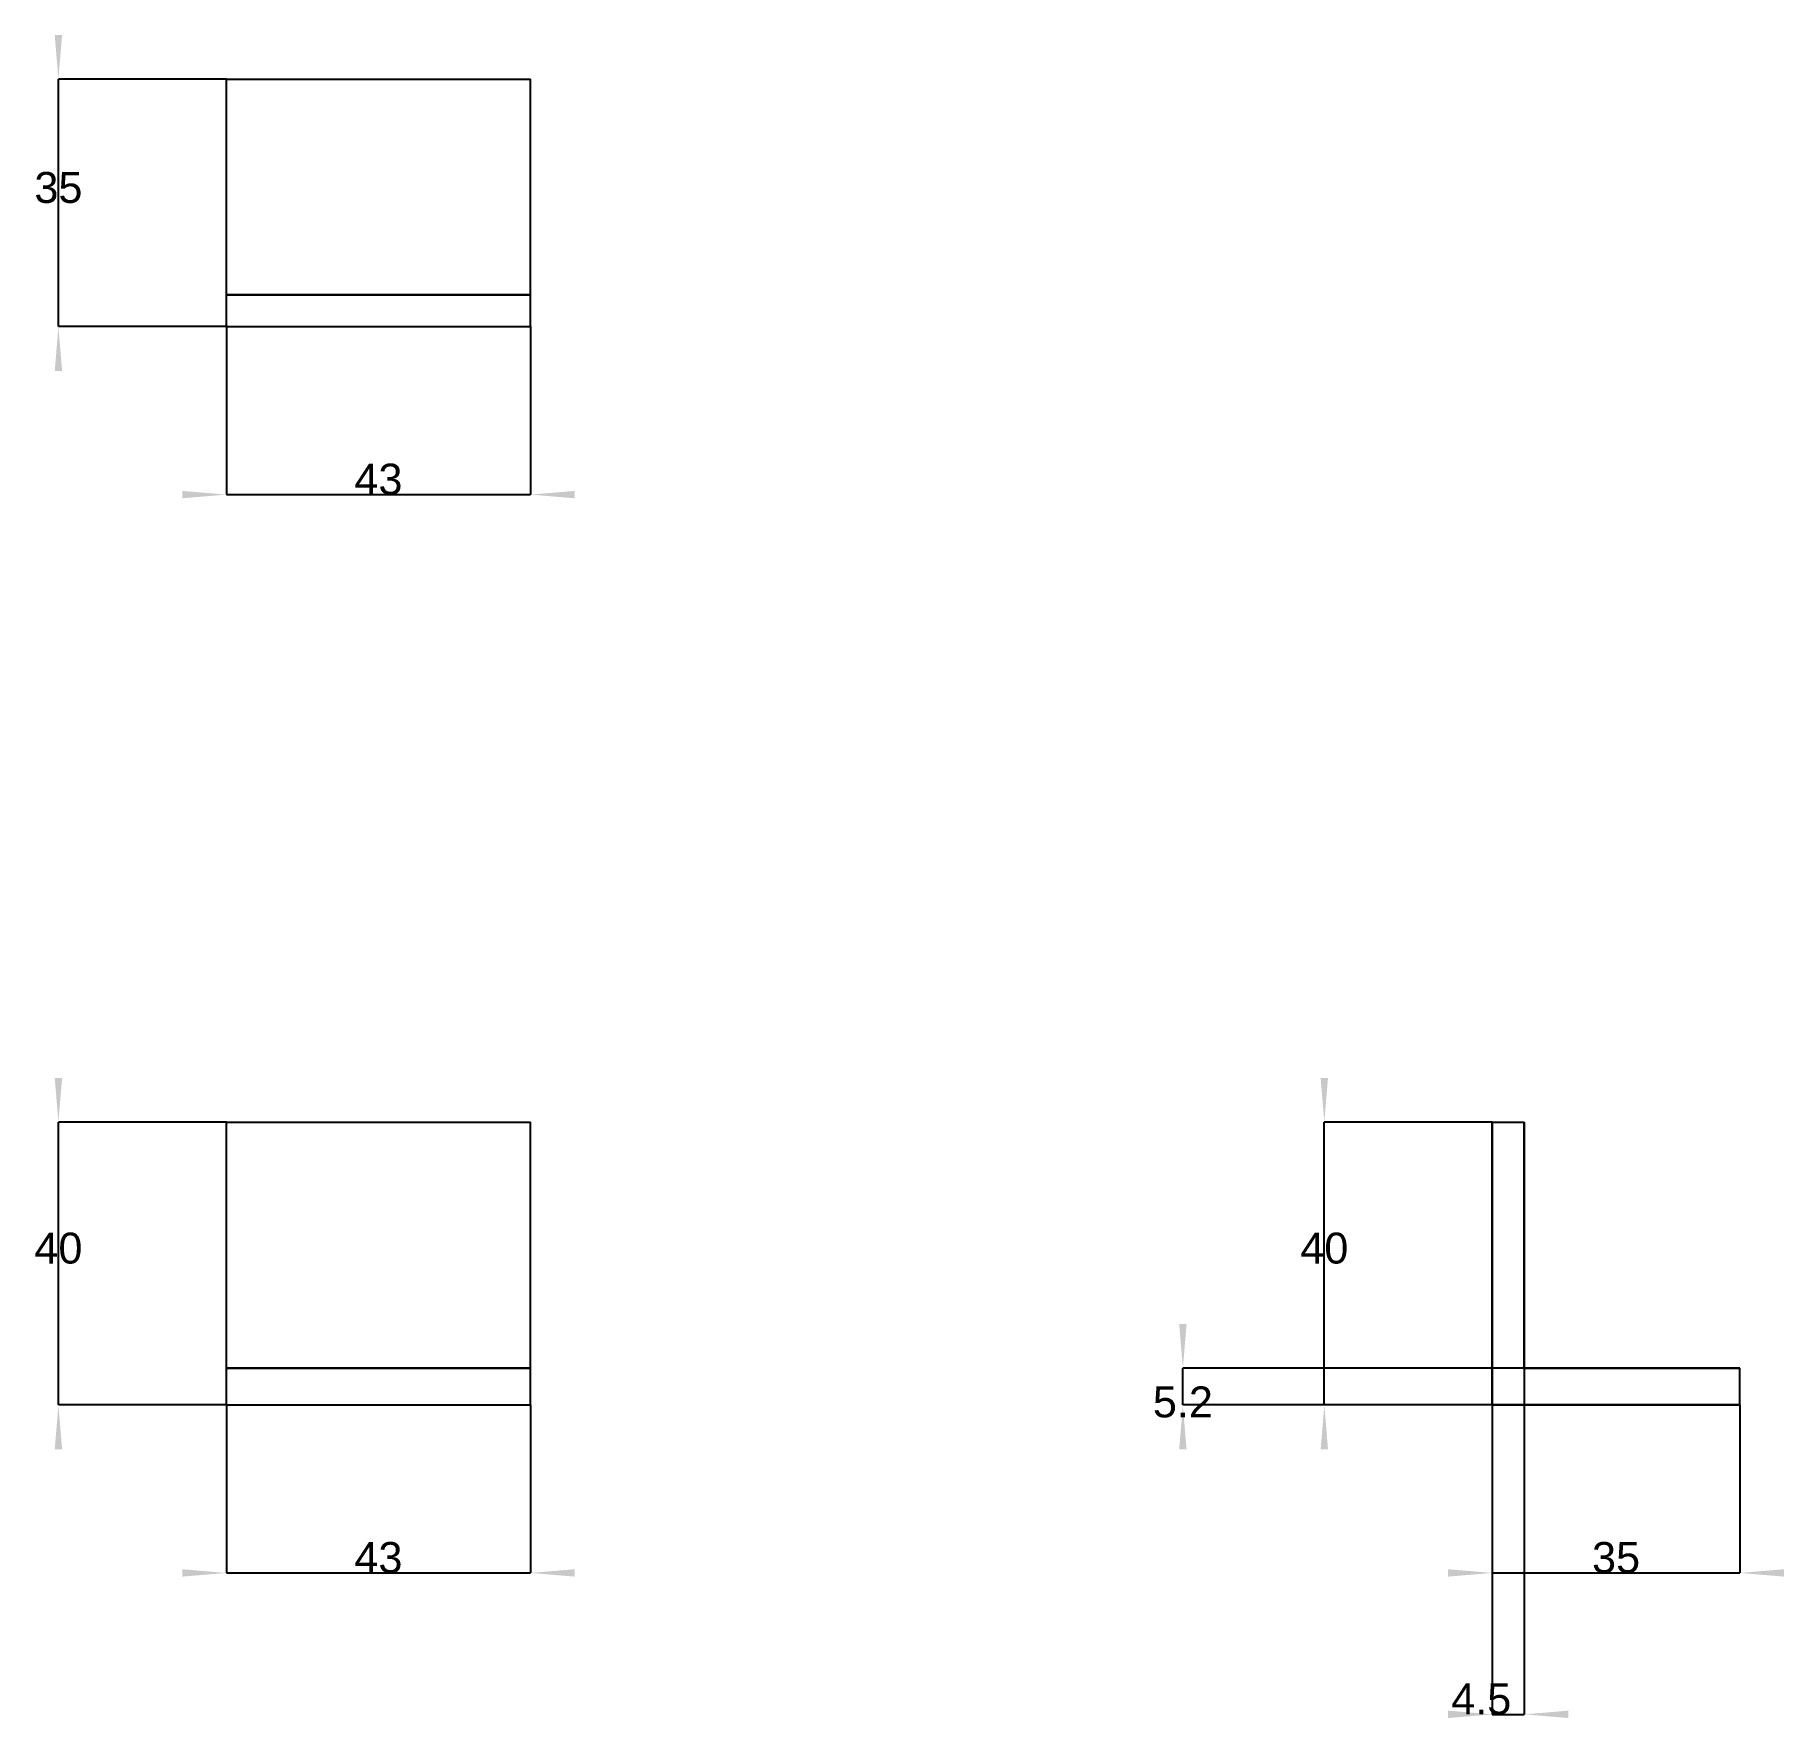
# Model space of a CAD drawing. Header units: millimetres. Extents: x 141 to 339, y 33 to 224.
import ezdxf
from ezdxf.enums import TextEntityAlignment as Align

# ---------------------------------------------------------------- set-up
doc = ezdxf.new("R2010")
doc.units = ezdxf.units.MM
doc.layers.get('0').update_dxf_attribs({"linetype": 'CONTINUOUS'})
for name, color, linetype in [('D', 7, 'CONTINUOUS'), ('D001', 7, 'CONTINUOUS'), ('D002', 7, 'CONTINUOUS'), ('D003', 7, 'CONTINUOUS'), ('D004', 7, 'CONTINUOUS'), ('D005', 7, 'CONTINUOUS'), ('D006', 7, 'CONTINUOUS'), ('D007', 7, 'CONTINUOUS'), ('Front', 7, 'CONTINUOUS'), ('Right', 7, 'CONTINUOUS'), ('Top', 7, 'CONTINUOUS')]:
    doc.layers.add(name, color=color, linetype=linetype)
doc.styles.get("Standard").update_dxf_attribs({"font": 'arial.ttf'})
doc.dimstyles.get("Standard").update_dxf_attribs({"dimscale": 0, "dimtxt": 2.5, "dimasz": 2.5, "dimexe": 1.25, "dimexo": 0.625, "dimtad": 1, "dimtxsty": 'STANDARD', "dimcen": 2.5, "dimazin": 3, "dimtfac": 1, "dimtmove": 0, "dimatfit": 3})

# ---------------------------------------------------------------- blocks, each defined once
blk = doc.blocks.new('*D')
at = {"color": 0}
for points in [[(157.8, 49.5833), (157.8, 50.4167), (162.8, 50)], [(202.2, 49.5833), (202.2, 50.4167), (197.2, 50)]]:
    blk.add_solid(points, dxfattribs=at)
at = {"layer": 'D'}
for p, q in [((162.8, 69), (162.8, 50)), ((197.2, 69), (197.2, 50)), ((162.8, 50), (197.2, 50))]:
    blk.add_line(p, q, dxfattribs=at)
blk.add_text('43', height=3.5, dxfattribs=at).set_placement((180, 50), align=Align.CENTER)
blk = doc.blocks.new('*D001')
at = {"color": 0}
for points in [[(143.383, 106), (144.217, 106), (143.8, 101)], [(143.383, 64), (144.217, 64), (143.8, 69)]]:
    blk.add_solid(points, dxfattribs=at)
at = {"layer": 'D001'}
for p, q in [((162.8, 101), (143.8, 101)), ((143.8, 69), (143.8, 101)), ((162.8, 69), (143.8, 69))]:
    blk.add_line(p, q, dxfattribs=at)
blk.add_text('40', height=3.5, dxfattribs=at).set_placement((143.8, 85), align=Align.CENTER)
blk = doc.blocks.new('*D002')
at = {"color": 0}
for points in [[(157.8, 171.583), (157.8, 172.417), (162.8, 172)], [(202.2, 171.583), (202.2, 172.417), (197.2, 172)]]:
    blk.add_solid(points, dxfattribs=at)
at = {"layer": 'D002'}
for p, q in [((162.8, 191), (162.8, 172)), ((197.2, 191), (197.2, 172)), ((162.8, 172), (197.2, 172))]:
    blk.add_line(p, q, dxfattribs=at)
blk.add_text('43', height=3.5, dxfattribs=at).set_placement((180, 172), align=Align.CENTER)
blk = doc.blocks.new('*D003')
at = {"color": 0}
for points in [[(143.383, 224), (144.217, 224), (143.8, 219)], [(143.383, 186), (144.217, 186), (143.8, 191)]]:
    blk.add_solid(points, dxfattribs=at)
at = {"layer": 'D003'}
for p, q in [((162.8, 219), (143.8, 219)), ((143.8, 191), (143.8, 219)), ((162.8, 191), (143.8, 191))]:
    blk.add_line(p, q, dxfattribs=at)
blk.add_text('35', height=3.5, dxfattribs=at).set_placement((143.8, 205), align=Align.CENTER)
blk = doc.blocks.new('*D004')
at = {"color": 0}
for points in [[(301, 49.5833), (301, 50.4167), (306, 50)], [(339, 49.5833), (339, 50.4167), (334, 50)]]:
    blk.add_solid(points, dxfattribs=at)
at = {"layer": 'D004'}
for p, q in [((306, 69), (306, 50)), ((334, 69), (334, 50)), ((306, 50), (334, 50))]:
    blk.add_line(p, q, dxfattribs=at)
blk.add_text('35', height=3.5, dxfattribs=at).set_placement((320, 50), align=Align.CENTER)
blk = doc.blocks.new('*D005')
at = {"color": 0}
for points in [[(286.583, 106), (287.417, 106), (287, 101)], [(286.583, 64), (287.417, 64), (287, 69)]]:
    blk.add_solid(points, dxfattribs=at)
at = {"layer": 'D005'}
for p, q in [((306, 101), (287, 101)), ((287, 69), (287, 101)), ((306, 69), (287, 69))]:
    blk.add_line(p, q, dxfattribs=at)
blk.add_text('40', height=3.5, dxfattribs=at).set_placement((287, 85), align=Align.CENTER)
blk = doc.blocks.new('*D006')
at = {"color": 0}
for points in [[(270.583, 78.16), (271.417, 78.16), (271, 73.16)], [(270.583, 64), (271.417, 64), (271, 69)]]:
    blk.add_solid(points, dxfattribs=at)
at = {"layer": 'D006'}
for p, q in [((334, 73.16), (271, 73.16)), ((271, 69), (271, 73.16)), ((334, 69), (271, 69))]:
    blk.add_line(p, q, dxfattribs=at)
blk.add_text('5.2', height=3.5, dxfattribs=at).set_placement((271, 67.6), align=Align.CENTER)
blk = doc.blocks.new('*D007')
at = {"color": 0}
for points in [[(301, 33.5833), (301, 34.4167), (306, 34)], [(314.6, 33.5833), (314.6, 34.4167), (309.6, 34)]]:
    blk.add_solid(points, dxfattribs=at)
at = {"layer": 'D007'}
for p, q in [((306, 101), (306, 34)), ((309.6, 101), (309.6, 34)), ((306, 34), (309.6, 34))]:
    blk.add_line(p, q, dxfattribs=at)
blk.add_text('4.5', height=3.5, dxfattribs=at).set_placement((304.75, 34), align=Align.CENTER)

msp = doc.modelspace()

# ---------------------------------------------------------------- linework, layer by layer
at = {"layer": 'Front'}
for p, q in [((162.8, 101), (197.2, 101)), ((162.8, 69), (162.8, 101)), ((162.8, 101), (197.2, 101)), ((162.8, 73.16), (162.8, 101)), ((197.2, 69), (197.2, 101)), ((197.2, 73.16), (197.2, 101)), ((197.2, 73.16), (162.8, 73.16)), ((162.8, 73.16), (197.2, 73.16)), ((162.8, 69), (162.8, 73.16)), ((197.2, 69), (197.2, 73.16)), ((162.8, 69), (197.2, 69)), ((162.8, 69), (197.2, 69))]:
    msp.add_line(p, q, dxfattribs=at)
at = {"layer": 'Right'}
for p, q in [((306, 101), (309.6, 101)), ((306, 69), (306, 101)), ((306, 101), (309.6, 101)), ((306, 69), (306, 101)), ((309.6, 73.16), (309.6, 101)), ((309.6, 73.16), (309.6, 101)), ((309.6, 73.16), (334, 73.16)), ((309.6, 73.16), (334, 73.16)), ((334, 69), (334, 73.16)), ((334, 69), (334, 73.16)), ((306, 69), (334, 69)), ((306, 69), (334, 69))]:
    msp.add_line(p, q, dxfattribs=at)
at = {"layer": 'Top'}
for p, q in [((162.8, 194.6), (162.8, 219)), ((162.8, 219), (197.2, 219)), ((162.8, 219), (197.2, 219)), ((162.8, 191), (162.8, 219)), ((197.2, 194.6), (197.2, 219)), ((197.2, 191), (197.2, 219)), ((162.8, 191), (162.8, 194.6)), ((162.8, 194.6), (197.2, 194.6)), ((197.2, 194.6), (162.8, 194.6)), ((197.2, 191), (197.2, 194.6)), ((162.8, 191), (197.2, 191)), ((162.8, 191), (197.2, 191))]:
    msp.add_line(p, q, dxfattribs=at)

# ---------------------------------------------------------------- dimensions: what is measured, and where the dimension line sits
at = {"layer": 'D'}
dim = msp.add_linear_dim(base=(180, 50), p1=(162.8, 69), p2=(197.2, 69), text='43', dimstyle='STANDARD', dxfattribs=at)
dim.commit()
dim.dimension.update_dxf_attribs({"geometry": '*D', "text_midpoint": (180, 55)})
at = {"layer": 'D001'}
dim = msp.add_linear_dim(base=(143.8, 85), p1=(162.8, 69), p2=(162.8, 101), angle=90, text='40', dimstyle='STANDARD', dxfattribs=at)
dim.commit()
dim.dimension.update_dxf_attribs({"geometry": '*D001', "text_midpoint": (148.8, 85)})
at = {"layer": 'D002'}
dim = msp.add_linear_dim(base=(180, 172), p1=(162.8, 191), p2=(197.2, 191), text='43', dimstyle='STANDARD', dxfattribs=at)
dim.commit()
dim.dimension.update_dxf_attribs({"geometry": '*D002', "text_midpoint": (180, 177)})
at = {"layer": 'D003'}
dim = msp.add_linear_dim(base=(143.8, 205), p1=(162.8, 191), p2=(162.8, 219), angle=90, text='35', dimstyle='STANDARD', dxfattribs=at)
dim.commit()
dim.dimension.update_dxf_attribs({"geometry": '*D003', "text_midpoint": (148.8, 205)})
at = {"layer": 'D004'}
dim = msp.add_linear_dim(base=(320, 50), p1=(306, 69), p2=(334, 69), text='35', dimstyle='STANDARD', dxfattribs=at)
dim.commit()
dim.dimension.update_dxf_attribs({"geometry": '*D004', "text_midpoint": (320, 55)})
at = {"layer": 'D005'}
dim = msp.add_linear_dim(base=(287, 85), p1=(306, 69), p2=(306, 101), angle=90, text='40', dimstyle='STANDARD', dxfattribs=at)
dim.commit()
dim.dimension.update_dxf_attribs({"geometry": '*D005', "text_midpoint": (292, 85)})
at = {"layer": 'D006'}
dim = msp.add_linear_dim(base=(271, 67.6), p1=(334, 69), p2=(334, 73.16), angle=90, text='5.2', dimstyle='STANDARD', dxfattribs=at)
dim.commit()
dim.dimension.update_dxf_attribs({"geometry": '*D006', "text_midpoint": (276, 67.6)})
at = {"layer": 'D007'}
dim = msp.add_linear_dim(base=(304.75, 34), p1=(306, 101), p2=(309.6, 101), text='4.5', dimstyle='STANDARD', dxfattribs=at)
dim.commit()
dim.dimension.update_dxf_attribs({"geometry": '*D007', "text_midpoint": (304.75, 39)})

doc.saveas('drawing.dxf')
